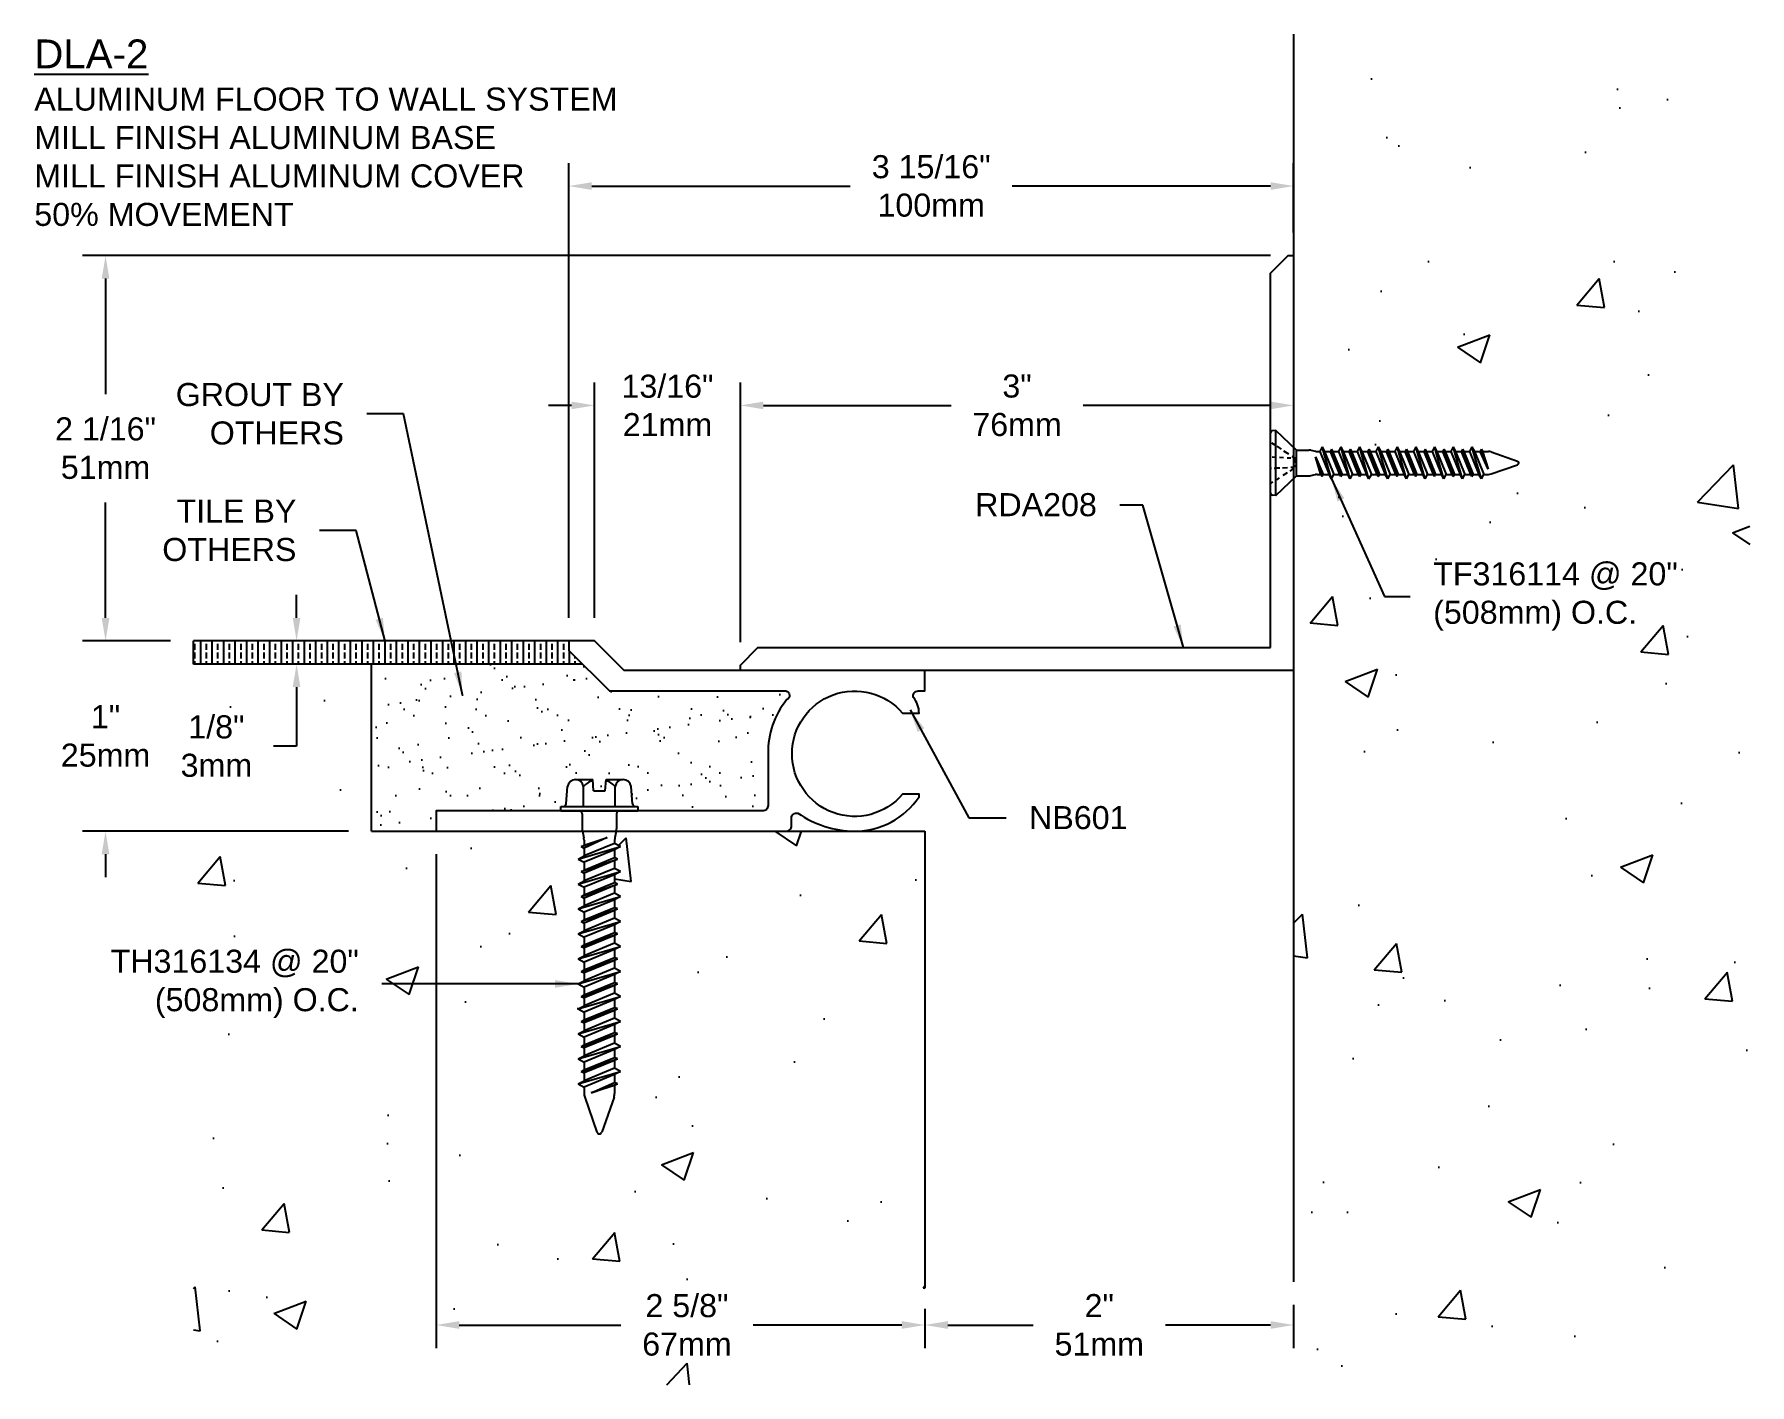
# Model space of a CAD drawing. Header units: inches. Extents: x 1.66 to 10.96, y 2.61 to 9.93.
import ezdxf

# ---------------------------------------------------------------- set-up
doc = ezdxf.new("R2010")
doc.units = ezdxf.units.IN
doc.header["$MEASUREMENT"] = 0
for name, color, linetype in [('ANCHORS', 4, 'Continuous'), ('CONDITIONS', 1, 'Continuous'), ('DIMENSIONS', 3, 'Continuous'), ('METALS', 7, 'Continuous'), ('TEXT', 2, 'Continuous')]:
    doc.layers.add(name, color=color, linetype=linetype)
doc.styles.add('ARIAL', font='arial.ttf')
doc.dimstyles.new('ARIAL', dxfattribs={"dimtxt": 0.125, "dimasz": 0.125, "dimexe": 0.125, "dimexo": 0.125, "dimgap": 0.125, "dimtad": 0, "dimtih": 1, "dimtoh": 1, "dimdec": 4, "dimzin": 3, "dimdsep": 46, "dimlunit": 4, "dimtxsty": 'ARIAL', "dimcen": 0.125, "dimadec": 0, "dimazin": 0, "dimtfac": 1, "dimtdec": 4, "dimtofl": 0, "dimtmove": 0, "dimatfit": 3, "dimfxl": 0, "dimfrac": 2, "dimtolj": 1, "dimtzin": 0, "dimarcsym": 0})

# ---------------------------------------------------------------- blocks, each defined once
blk = doc.blocks.new('*D0')
at = {"layer": 'Defpoints', "color": 0}
for p in [(8.4895, 8.6405), (8.4895, 7.9184), (5.4895, 6.5105)]:
    blk.add_point(p, dxfattribs=at)
at = {"layer": 'DIMENSIONS', "color": 0, "lineweight": -2}
for p, q in [((8.4895, 8.5155), (8.4895, 7.7934)), ((5.4895, 6.6355), (5.4895, 8.0434)), ((5.6145, 7.9184), (6.6317, 7.9184)), ((8.3645, 7.9184), (7.3473, 7.9184))]:
    blk.add_line(p, q, dxfattribs=at)
at = {"layer": 'DIMENSIONS', "color": 0}
for points in [[(5.6145, 7.9392), (5.6145, 7.8975), (5.4895, 7.9184)], [(8.3645, 7.9392), (8.3645, 7.8975), (8.4895, 7.9184)]]:
    blk.add_solid(points, dxfattribs=at)
at = {"layer": 'DIMENSIONS', "color": 0, "insert": (6.9895, 7.9184), "char_height": 0.125, "attachment_point": 5, "style": 'ARIAL'}
blk.add_mtext('\\A1;3"\\P76mm', dxfattribs=at)
blk = doc.blocks.new('TH14134')
for p, q in [((-0.1803, 0.0387), (-0.172, 0.1335)), ((-0.129, 0.17), (-0.0362, 0.17)), ((-0.086, 0.025), (-0.086, 0.1335)), ((-0.031, 0.11), (-0.0362, 0.17)), ((-0.031, 0.11), (0.031, 0.11)), ((0.031, 0.11), (0.0362, 0.17)), ((0.0362, 0.17), (0.129, 0.17)), ((0.086, 0.025), (0.086, 0.1335)), ((0.1803, 0.0387), (0.172, 0.1335)), ((-0.209, 0), (-0.209, 0.025)), ((-0.209, 0.025), (0.209, 0.025)), ((-0.209, 0), (0.209, 0)), ((0.209, 0.025), (0.209, 0)), ((-0.093, -0.0147), (-0.093, -0.0974)), ((0.093, -0.0147), (0.093, -0.0974)), ((-0.0983, -0.1927), (0.0428, -0.1441)), ((-0.0983, -0.1927), (-0.083, -0.1845)), ((-0.0917, -0.1102), (-0.0843, -0.1448)), ((-0.083, -0.1845), (0.0428, -0.1441)), ((0.0428, -0.1441), (-0.083, -0.2009)), ((-0.083, -0.1576), (-0.083, -0.1845)), ((0.083, -0.1755), (-0.083, -0.2432)), ((0.083, -0.1576), (0.083, -0.1755)), ((0.115, -0.1927), (0.083, -0.1755)), ((0.0917, -0.1102), (0.0843, -0.1448)), ((-0.115, -0.2604), (0.115, -0.1927)), ((-0.115, -0.2604), (-0.083, -0.2432)), ((-0.115, -0.2604), (-0.083, -0.2776)), ((-0.0983, -0.1927), (-0.083, -0.2009)), ((-0.0983, -0.3281), (0.0983, -0.2604)), ((-0.083, -0.2009), (-0.083, -0.2432)), ((0.083, -0.2099), (-0.083, -0.2776)), ((-0.083, -0.3199), (0.083, -0.2522)), ((0.083, -0.2686), (-0.083, -0.3363)), ((-0.083, -0.2776), (-0.083, -0.3199)), ((0.115, -0.1927), (0.083, -0.2099)), ((0.083, -0.2099), (0.083, -0.2522)), ((0.0983, -0.2604), (0.083, -0.2522)), ((0.0983, -0.2604), (0.083, -0.2686)), ((0.083, -0.2686), (0.083, -0.3109)), ((-0.115, -0.3958), (0.115, -0.3281)), ((-0.0983, -0.3281), (-0.083, -0.3199)), ((-0.0983, -0.3281), (-0.083, -0.3363)), ((0.083, -0.3109), (-0.083, -0.3786)), ((-0.083, -0.3363), (-0.083, -0.3786)), ((0.083, -0.3454), (-0.083, -0.4131)), ((0.115, -0.3281), (0.083, -0.3109)), ((0.115, -0.3281), (0.083, -0.3454)), ((0.083, -0.3454), (0.083, -0.3876)), ((-0.115, -0.3958), (-0.083, -0.3786)), ((-0.115, -0.3958), (-0.083, -0.4131)), ((-0.115, -0.5312), (0.115, -0.4635)), ((-0.0983, -0.4635), (0.0983, -0.3958)), ((-0.0983, -0.4635), (-0.083, -0.4553)), ((-0.0983, -0.4635), (-0.083, -0.4718)), ((-0.083, -0.4553), (0.083, -0.3876)), ((0.083, -0.4041), (-0.083, -0.4718)), ((-0.083, -0.4131), (-0.083, -0.4553)), ((0.083, -0.4463), (-0.083, -0.514)), ((0.0983, -0.3958), (0.083, -0.3876)), ((0.0983, -0.3958), (0.083, -0.4041)), ((0.083, -0.4041), (0.083, -0.4463)), ((0.115, -0.4635), (0.083, -0.4463)), ((0.115, -0.4635), (0.083, -0.4808)), ((-0.115, -0.5312), (-0.083, -0.514)), ((-0.115, -0.5312), (-0.083, -0.5485)), ((-0.0983, -0.599), (0.0983, -0.5312)), ((-0.083, -0.4718), (-0.083, -0.514)), ((0.083, -0.4808), (-0.083, -0.5485)), ((-0.083, -0.5907), (0.083, -0.523)), ((0.083, -0.5395), (-0.083, -0.6072)), ((-0.083, -0.5485), (-0.083, -0.5907)), ((0.083, -0.4808), (0.083, -0.523)), ((0.0983, -0.5312), (0.083, -0.523)), ((0.0983, -0.5312), (0.083, -0.5395)), ((0.083, -0.5395), (0.083, -0.5817)), ((-0.115, -0.6667), (0.115, -0.599)), ((-0.115, -0.6667), (-0.083, -0.6494)), ((-0.0983, -0.599), (-0.083, -0.5907)), ((-0.0983, -0.599), (-0.083, -0.6072)), ((0.083, -0.5817), (-0.083, -0.6494)), ((-0.083, -0.6072), (-0.083, -0.6494)), ((0.083, -0.6162), (-0.083, -0.6839)), ((0.115, -0.599), (0.083, -0.5817)), ((0.115, -0.599), (0.083, -0.6162)), ((0.083, -0.6162), (0.083, -0.6584)), ((-0.115, -0.6667), (-0.083, -0.6839)), ((-0.115, -0.8021), (0.115, -0.7344)), ((-0.0983, -0.7344), (0.0983, -0.6667)), ((-0.0983, -0.7344), (-0.083, -0.7262)), ((-0.0983, -0.7344), (-0.083, -0.7426)), ((-0.083, -0.7262), (0.083, -0.6584)), ((0.083, -0.6749), (-0.083, -0.7426)), ((-0.083, -0.6839), (-0.083, -0.7262)), ((0.083, -0.7171), (-0.083, -0.7849)), ((-0.083, -0.7426), (-0.083, -0.7849)), ((0.0983, -0.6667), (0.083, -0.6584)), ((0.0983, -0.6667), (0.083, -0.6749)), ((0.083, -0.6749), (0.083, -0.7171)), ((0.115, -0.7344), (0.083, -0.7171)), ((0.115, -0.7344), (0.083, -0.7516)), ((-0.115, -0.8021), (-0.083, -0.7849)), ((-0.115, -0.8021), (-0.083, -0.8193)), ((-0.0983, -0.8698), (0.0983, -0.8021)), ((0.083, -0.7516), (-0.083, -0.8193)), ((-0.083, -0.8616), (0.083, -0.7939)), ((0.083, -0.8103), (-0.083, -0.878)), ((-0.083, -0.8193), (-0.083, -0.8616)), ((0.083, -0.7516), (0.083, -0.7939)), ((0.0983, -0.8021), (0.083, -0.7939)), ((0.0983, -0.8021), (0.083, -0.8103)), ((0.083, -0.8103), (0.083, -0.8526)), ((-0.115, -0.9375), (0.115, -0.8698)), ((-0.115, -0.9375), (-0.083, -0.9203)), ((-0.0983, -0.8698), (-0.083, -0.8616)), ((-0.0983, -0.8698), (-0.083, -0.878)), ((0.083, -0.8526), (-0.083, -0.9203)), ((-0.083, -0.878), (-0.083, -0.9203)), ((0.083, -0.887), (-0.083, -0.9547)), ((-0.083, -0.997), (0.083, -0.9293)), ((0.115, -0.8698), (0.083, -0.8526)), ((0.115, -0.8698), (0.083, -0.887)), ((0.083, -0.887), (0.083, -0.9293)), ((0.0983, -0.9375), (0.083, -0.9293)), ((-0.115, -0.9375), (-0.083, -0.9547)), ((-0.115, -1.0729), (0.115, -1.0052)), ((-0.0983, -1.0052), (0.0983, -0.9375)), ((-0.0983, -1.0052), (-0.083, -0.997)), ((-0.0983, -1.0052), (-0.083, -1.0134)), ((0.083, -0.9457), (-0.083, -1.0134)), ((-0.083, -0.9547), (-0.083, -0.997)), ((0.083, -0.988), (-0.083, -1.0557)), ((-0.083, -1.0134), (-0.083, -1.0557)), ((0.083, -1.0224), (-0.083, -1.0901)), ((0.0983, -0.9375), (0.083, -0.9457)), ((0.083, -0.9457), (0.083, -0.988)), ((0.115, -1.0052), (0.083, -0.988)), ((0.115, -1.0052), (0.083, -1.0224)), ((0.083, -1.0224), (0.083, -1.0647)), ((-0.115, -1.0729), (-0.083, -1.0557)), ((-0.115, -1.0729), (-0.083, -1.0901)), ((-0.0983, -1.1406), (0.0983, -1.0729)), ((-0.083, -1.1324), (0.083, -1.0647)), ((0.083, -1.0811), (-0.083, -1.1488)), ((-0.083, -1.0901), (-0.083, -1.1324)), ((0.0983, -1.0729), (0.083, -1.0647)), ((0.0983, -1.0729), (0.083, -1.0811)), ((0.083, -1.0811), (0.083, -1.1234)), ((-0.115, -1.2083), (0.115, -1.1406)), ((-0.115, -1.2083), (-0.083, -1.1911)), ((-0.115, -1.2083), (-0.083, -1.2256)), ((-0.0983, -1.1406), (-0.083, -1.1324)), ((-0.0983, -1.1406), (-0.083, -1.1488)), ((-0.0983, -1.276), (0.0983, -1.2083)), ((0.083, -1.1234), (-0.083, -1.1911)), ((-0.083, -1.1488), (-0.083, -1.1911)), ((0.083, -1.1579), (-0.083, -1.2256)), ((-0.083, -1.2678), (0.083, -1.2001)), ((0.115, -1.1406), (0.083, -1.1234)), ((0.115, -1.1406), (0.083, -1.1579)), ((0.083, -1.1579), (0.083, -1.2001)), ((0.0983, -1.2083), (0.083, -1.2001)), ((0.0983, -1.2083), (0.083, -1.2166)), ((-0.115, -1.3437), (0.115, -1.276)), ((-0.0983, -1.276), (-0.083, -1.2678)), ((-0.0983, -1.276), (-0.083, -1.2843)), ((0.083, -1.2166), (-0.083, -1.2843)), ((-0.083, -1.2256), (-0.083, -1.2678)), ((0.083, -1.2588), (-0.083, -1.3265)), ((-0.083, -1.2843), (-0.083, -1.3265)), ((0.083, -1.2933), (-0.083, -1.361)), ((0.083, -1.2166), (0.083, -1.2588)), ((0.115, -1.276), (0.083, -1.2588)), ((0.115, -1.276), (0.083, -1.2933)), ((0.083, -1.2933), (0.083, -1.3355)), ((-0.115, -1.3437), (-0.083, -1.3265)), ((-0.115, -1.3437), (-0.083, -1.361)), ((-0.0983, -1.4115), (0.0983, -1.3437)), ((-0.083, -1.4032), (0.083, -1.3355)), ((0.083, -1.352), (-0.083, -1.4197)), ((-0.083, -1.361), (-0.083, -1.4032)), ((0.083, -1.3942), (-0.083, -1.4619)), ((0.0983, -1.3437), (0.083, -1.3355)), ((0.0983, -1.3437), (0.083, -1.352)), ((0.083, -1.352), (0.083, -1.3942)), ((0.115, -1.4115), (0.083, -1.3942)), ((-0.115, -1.4792), (0.115, -1.4115)), ((-0.115, -1.4792), (-0.083, -1.4619)), ((-0.115, -1.4792), (-0.083, -1.4964)), ((-0.0983, -1.4115), (-0.083, -1.4032)), ((-0.0983, -1.4115), (-0.083, -1.4197)), ((-0.083, -1.4197), (-0.083, -1.4619)), ((0.083, -1.4287), (-0.083, -1.4964)), ((-0.0447, -1.5284), (0.083, -1.4709)), ((-0.0447, -1.5284), (0.0983, -1.4792)), ((0.083, -1.4874), (-0.0447, -1.5284)), ((0.115, -1.4115), (0.083, -1.4287)), ((0.083, -1.4287), (0.083, -1.4709)), ((0.0983, -1.4792), (0.083, -1.4709)), ((0.0983, -1.4792), (0.083, -1.4874)), ((0.083, -1.4874), (0.083, -1.5309)), ((-0.083, -1.4964), (-0.083, -1.5309)), ((-0.0795, -1.5514), (-0.0129, -1.7417)), ((0.0795, -1.5514), (0.0129, -1.7417))]:
    blk.add_line(p, q)
for centre, radius, start, end in [((-0.129, 0.1264), 0.0436, 9.28497, 170.71503), ((0, 0.0505), 0.1195, 107.42152, 136.04074), ((0, 0.0505), 0.1195, 43.95926, 72.57848), ((0.129, 0.1264), 0.0436, 9.28497, 170.71503), ((-0.1952, 0.04), 0.015, 270, 355), ((0.1952, 0.04), 0.015, 185, 270), ((-0.1077, -0.0147), 0.0147, 0, 90), ((0.1077, -0.0147), 0.0147, 90, 180), ((-0.031, -0.0974), 0.062, 180, 191.9357), ((-0.145, -0.1576), 0.062, 0, 11.9357), ((0.145, -0.1576), 0.062, 168.0643, 180), ((0.031, -0.0974), 0.062, 348.0643, 0), ((-0.021, -1.5309), 0.062, 180, 199.30575), ((0.021, -1.5309), 0.062, 340.69425, 0), ((0, -1.7359), 0.0141, 204.10008, 335.89992)]:
    blk.add_arc(centre, radius, start, end)
blk = doc.blocks.new('*D2')
at = {"layer": 'Defpoints', "color": 0}
for p in [(8.4895, 3.1675), (6.4895, 3.1461), (8.4895, 2.9334)]:
    blk.add_point(p, dxfattribs=at)
at = {"layer": 'DIMENSIONS', "color": 0, "lineweight": -2}
for p, q in [((6.4895, 3.0211), (6.4895, 2.8084)), ((8.4895, 3.0425), (8.4895, 2.8084)), ((6.6145, 2.9334), (7.0771, 2.9334)), ((8.3645, 2.9334), (7.7938, 2.9334))]:
    blk.add_line(p, q, dxfattribs=at)
at = {"layer": 'DIMENSIONS', "color": 0}
for points in [[(6.6145, 2.9543), (6.6145, 2.9126), (6.4895, 2.9334)], [(8.3645, 2.9543), (8.3645, 2.9126), (8.4895, 2.9334)]]:
    blk.add_solid(points, dxfattribs=at)
at = {"layer": 'DIMENSIONS', "color": 0, "insert": (7.4355, 2.9334), "char_height": 0.125, "attachment_point": 5, "style": 'ARIAL'}
blk.add_mtext('\\A1;2"\\P51mm', dxfattribs=at)
blk = doc.blocks.new('*D3')
at = {"layer": 'Defpoints', "color": 0}
for p in [(8.4895, 9.1074), (8.4895, 8.7305), (4.5585, 6.6415)]:
    blk.add_point(p, dxfattribs=at)
at = {"layer": 'DIMENSIONS', "color": 0, "lineweight": -2}
for p, q in [((4.5585, 6.7665), (4.5585, 9.2324)), ((8.4895, 8.8555), (8.4895, 9.2324)), ((4.6835, 9.1074), (6.0845, 9.1074)), ((8.3645, 9.1074), (6.9636, 9.1074))]:
    blk.add_line(p, q, dxfattribs=at)
at = {"layer": 'DIMENSIONS', "color": 0}
for points in [[(4.6835, 9.1282), (4.6835, 9.0865), (4.5585, 9.1074)], [(8.3645, 9.1282), (8.3645, 9.0865), (8.4895, 9.1074)]]:
    blk.add_solid(points, dxfattribs=at)
at = {"layer": 'DIMENSIONS', "color": 0, "insert": (6.524, 9.1074), "char_height": 0.125, "attachment_point": 5, "style": 'ARIAL'}
blk.add_mtext('\\A1;3 15/16"\\P100mm', dxfattribs=at)
blk = doc.blocks.new('*D4')
at = {"layer": 'Defpoints', "color": 0}
for p in [(4.6985, 7.9184), (4.6985, 6.6415), (5.4895, 6.5105)]:
    blk.add_point(p, dxfattribs=at)
at = {"layer": 'DIMENSIONS', "color": 0, "lineweight": -2}
for p, q in [((4.6985, 6.7665), (4.6985, 8.0434)), ((5.4895, 6.6355), (5.4895, 8.0434)), ((4.5735, 7.9184), (4.4485, 7.9184)), ((5.6145, 7.9184), (5.7395, 7.9184))]:
    blk.add_line(p, q, dxfattribs=at)
at = {"layer": 'DIMENSIONS', "color": 0}
for points in [[(4.5735, 7.9392), (4.5735, 7.8975), (4.6985, 7.9184)], [(5.6145, 7.9392), (5.6145, 7.8975), (5.4895, 7.9184)]]:
    blk.add_solid(points, dxfattribs=at)
at = {"layer": 'DIMENSIONS', "color": 0, "insert": (5.094, 7.9184), "char_height": 0.125, "attachment_point": 5, "style": 'ARIAL'}
blk.add_mtext('\\A1;13/16"\\P21mm', dxfattribs=at)
blk = doc.blocks.new('*D5')
at = {"layer": 'Defpoints', "color": 0}
for p in [(3.3117, 6.6415), (3.0826, 6.5164), (3.3117, 6.5164)]:
    blk.add_point(p, dxfattribs=at)
at = {"layer": 'DIMENSIONS', "color": 0, "lineweight": -2}
for p, q in [((3.0826, 6.7665), (3.0826, 6.8915)), ((3.1867, 6.6415), (2.9576, 6.6415)), ((3.1867, 6.5164), (2.9576, 6.5164)), ((3.0826, 6.3914), (3.0826, 6.0709)), ((3.0826, 6.0709), (2.9576, 6.0709))]:
    blk.add_line(p, q, dxfattribs=at)
at = {"layer": 'DIMENSIONS', "color": 0}
for points in [[(3.0617, 6.7665), (3.1034, 6.7665), (3.0826, 6.6415)], [(3.0617, 6.3914), (3.1034, 6.3914), (3.0826, 6.5164)]]:
    blk.add_solid(points, dxfattribs=at)
at = {"layer": 'DIMENSIONS', "color": 0, "insert": (2.6478, 6.0709), "char_height": 0.125, "attachment_point": 5, "style": 'ARIAL'}
blk.add_mtext('\\A1;1/8"\\P3mm', dxfattribs=at)
blk = doc.blocks.new('*D6')
at = {"layer": 'Defpoints', "color": 0}
for p in [(3.8395, 5.6103), (6.4895, 3.1325), (6.4895, 2.9334)]:
    blk.add_point(p, dxfattribs=at)
at = {"layer": 'DIMENSIONS', "color": 0, "lineweight": -2}
for p, q in [((3.8395, 5.4853), (3.8395, 2.8084)), ((6.4895, 3.0075), (6.4895, 2.8084)), ((3.9645, 2.9334), (4.8408, 2.9334)), ((6.3645, 2.9334), (5.5582, 2.9334))]:
    blk.add_line(p, q, dxfattribs=at)
at = {"layer": 'DIMENSIONS', "color": 0}
for points in [[(3.9645, 2.9543), (3.9645, 2.9126), (3.8395, 2.9334)], [(6.3645, 2.9543), (6.3645, 2.9126), (6.4895, 2.9334)]]:
    blk.add_solid(points, dxfattribs=at)
at = {"layer": 'DIMENSIONS', "color": 0, "insert": (5.1995, 2.9334), "char_height": 0.125, "attachment_point": 5, "style": 'ARIAL'}
blk.add_mtext('\\A1;2 5/8"\\P67mm', dxfattribs=at)
blk = doc.blocks.new('TF-316114')
for p, q in [((-0.1634, 0), (0.1634, 0)), ((-0.1042, -0.0127), (-0.1125, 0)), ((-0.1762, -0.0285), (-0.1747, -0.0103)), ((-0.1762, -0.0285), (0.1762, -0.0285)), ((-0.1762, -0.0285), (-0.0698, -0.141)), ((-0.0815, -0.0472), (-0.0915, -0.0321)), ((-0.0533, -0.0902), (-0.0691, -0.0662)), ((-0.0308, -0.0055), (-0.0311, -0.0002)), ((-0.0297, -0.0263), (-0.0301, -0.0195)), ((-0.0284, -0.051), (-0.0294, -0.0323)), ((-0.0263, -0.091), (-0.0277, -0.065)), ((0.0253, -0.1104), (0.0264, -0.0896)), ((0.0274, -0.0703), (0.0286, -0.0479)), ((0.0297, -0.0255), (0.0306, -0.0085)), ((0.0662, -0.0707), (0.0485, -0.0976)), ((0.0698, -0.141), (0.1762, -0.0285)), ((0.0898, -0.0346), (0.0746, -0.0579)), ((0.1095, -0.0045), (0.0979, -0.0223)), ((0.1762, -0.0285), (0.1747, -0.0103)), ((-0.0698, -0.141), (0.0698, -0.141)), ((-0.0698, -0.141), (-0.0698, -0.2081)), ((-0.0307, -0.1248), (-0.0441, -0.1044)), ((-0.0245, -0.1261), (-0.0253, -0.1097)), ((-0.024, -0.135), (-0.0107, -0.135)), ((-0.0018, -0.135), (0.0183, -0.135)), ((0.0373, -0.1147), (0.024, -0.135)), ((0.024, -0.135), (0.0245, -0.1246)), ((0.0698, -0.141), (0.0698, -0.2081)), ((-0.0737, -0.2796), (0.0321, -0.2431)), ((-0.0737, -0.2796), (-0.0623, -0.2734)), ((-0.0687, -0.2177), (-0.0633, -0.2437)), ((-0.0623, -0.2734), (0.0321, -0.2431)), ((0.0321, -0.2431), (-0.0623, -0.2858)), ((-0.0623, -0.2533), (-0.0623, -0.2734)), ((0.0622, -0.2667), (-0.0623, -0.3175)), ((0.0622, -0.2533), (0.0622, -0.2667)), ((0.0862, -0.2796), (0.0622, -0.2667)), ((0.0687, -0.2177), (0.0633, -0.2437)), ((-0.0863, -0.3304), (0.0862, -0.2796)), ((-0.0863, -0.3304), (-0.0623, -0.3175)), ((-0.0863, -0.3304), (-0.0623, -0.3433)), ((-0.0737, -0.2796), (-0.0623, -0.2858)), ((-0.0737, -0.3812), (0.0737, -0.3304)), ((-0.0623, -0.2858), (-0.0623, -0.3175)), ((0.0622, -0.2925), (-0.0623, -0.3433)), ((-0.0623, -0.375), (0.0622, -0.3242)), ((0.0622, -0.3365), (-0.0623, -0.3873)), ((-0.0623, -0.3433), (-0.0623, -0.375)), ((0.0622, -0.3682), (-0.0623, -0.419)), ((0.0622, -0.2925), (0.0622, -0.3242)), ((0.0737, -0.3304), (0.0622, -0.3242)), ((0.0737, -0.3304), (0.0622, -0.3365)), ((0.0622, -0.3365), (0.0622, -0.3682)), ((0.0862, -0.3812), (0.0622, -0.3682)), ((0.0862, -0.2796), (0.0622, -0.2925)), ((-0.0863, -0.4319), (0.0862, -0.3812)), ((-0.0863, -0.4319), (-0.0623, -0.419)), ((-0.0863, -0.4319), (-0.0623, -0.4449)), ((-0.0737, -0.3812), (-0.0623, -0.375)), ((-0.0737, -0.3812), (-0.0623, -0.3873)), ((-0.0737, -0.4827), (0.0737, -0.4319)), ((-0.0623, -0.3873), (-0.0623, -0.419)), ((0.0622, -0.3941), (-0.0623, -0.4449)), ((-0.0623, -0.4766), (0.0622, -0.4258)), ((0.0622, -0.4381), (-0.0623, -0.4889)), ((-0.0623, -0.4449), (-0.0623, -0.4766)), ((0.0862, -0.3812), (0.0622, -0.3941)), ((0.0622, -0.3941), (0.0622, -0.4258)), ((0.0737, -0.4319), (0.0622, -0.4258)), ((0.0737, -0.4319), (0.0622, -0.4381)), ((0.0622, -0.4381), (0.0622, -0.4698)), ((-0.0863, -0.5335), (0.0862, -0.4827)), ((-0.0863, -0.5335), (-0.0623, -0.5206)), ((-0.0863, -0.5335), (-0.0623, -0.5464)), ((-0.0737, -0.4827), (-0.0623, -0.4766)), ((-0.0737, -0.4827), (-0.0623, -0.4889)), ((-0.0737, -0.5843), (0.0737, -0.5335)), ((0.0622, -0.4698), (-0.0623, -0.5206)), ((-0.0623, -0.4889), (-0.0623, -0.5206)), ((0.0622, -0.4956), (-0.0623, -0.5464)), ((-0.0623, -0.5781), (0.0622, -0.5273)), ((0.0622, -0.5397), (-0.0623, -0.5904)), ((-0.0623, -0.5464), (-0.0623, -0.5781)), ((0.0862, -0.4827), (0.0622, -0.4698)), ((0.0862, -0.4827), (0.0622, -0.4956)), ((0.0622, -0.4956), (0.0622, -0.5273)), ((0.0737, -0.5335), (0.0622, -0.5273)), ((0.0737, -0.5335), (0.0622, -0.5397)), ((0.0622, -0.5397), (0.0622, -0.5714)), ((-0.0863, -0.6351), (0.0862, -0.5843)), ((-0.0863, -0.6351), (-0.0623, -0.6221)), ((-0.0863, -0.6351), (-0.0623, -0.648)), ((-0.0737, -0.5843), (-0.0623, -0.5781)), ((-0.0737, -0.5843), (-0.0623, -0.5904)), ((-0.0737, -0.6858), (0.0737, -0.6351)), ((0.0622, -0.5714), (-0.0623, -0.6221)), ((-0.0623, -0.5904), (-0.0623, -0.6221)), ((0.0622, -0.5972), (-0.0623, -0.648)), ((-0.0623, -0.6797), (0.0622, -0.6289)), ((0.0622, -0.6412), (-0.0623, -0.692)), ((-0.0623, -0.648), (-0.0623, -0.6797)), ((0.0862, -0.5843), (0.0622, -0.5714)), ((0.0862, -0.5843), (0.0622, -0.5972)), ((0.0622, -0.5972), (0.0622, -0.6289)), ((0.0737, -0.6351), (0.0622, -0.6289)), ((0.0737, -0.6351), (0.0622, -0.6412)), ((0.0622, -0.6412), (0.0622, -0.6729)), ((-0.0863, -0.7366), (0.0862, -0.6858)), ((-0.0863, -0.7366), (-0.0623, -0.7237)), ((-0.0863, -0.7366), (-0.0623, -0.7495)), ((-0.0737, -0.6858), (-0.0623, -0.6797)), ((-0.0737, -0.6858), (-0.0623, -0.692)), ((-0.0737, -0.7874), (0.0737, -0.7366)), ((0.0622, -0.6729), (-0.0623, -0.7237)), ((-0.0623, -0.692), (-0.0623, -0.7237)), ((0.0622, -0.6988), (-0.0623, -0.7495)), ((-0.0623, -0.7812), (0.0622, -0.7305)), ((0.0622, -0.7428), (-0.0623, -0.7936)), ((0.0862, -0.6858), (0.0622, -0.6729)), ((0.0862, -0.6858), (0.0622, -0.6988)), ((0.0622, -0.6988), (0.0622, -0.7305)), ((0.0737, -0.7366), (0.0622, -0.7305)), ((0.0737, -0.7366), (0.0622, -0.7428)), ((0.0622, -0.7428), (0.0622, -0.7745)), ((-0.0863, -0.8382), (0.0862, -0.7874)), ((-0.0863, -0.8382), (-0.0623, -0.8253)), ((-0.0737, -0.7874), (-0.0623, -0.7812)), ((-0.0737, -0.7874), (-0.0623, -0.7936)), ((-0.0623, -0.7495), (-0.0623, -0.7812)), ((0.0622, -0.7745), (-0.0623, -0.8253)), ((-0.0623, -0.7936), (-0.0623, -0.8253)), ((0.0622, -0.8003), (-0.0623, -0.8511)), ((-0.0623, -0.8828), (0.0622, -0.832)), ((0.0862, -0.7874), (0.0622, -0.7745)), ((0.0862, -0.7874), (0.0622, -0.8003)), ((0.0622, -0.8003), (0.0622, -0.832)), ((0.0737, -0.8382), (0.0622, -0.832)), ((-0.0863, -0.8382), (-0.0623, -0.8511)), ((-0.0863, -0.9397), (0.0862, -0.889)), ((-0.0863, -0.9397), (-0.0623, -0.9268)), ((-0.0737, -0.889), (0.0737, -0.8382)), ((-0.0737, -0.889), (-0.0623, -0.8828)), ((-0.0737, -0.889), (-0.0623, -0.8951)), ((0.0622, -0.8444), (-0.0623, -0.8951)), ((-0.0623, -0.8511), (-0.0623, -0.8828)), ((0.0622, -0.876), (-0.0623, -0.9268)), ((-0.0623, -0.8951), (-0.0623, -0.9268)), ((0.0622, -0.9019), (-0.0623, -0.9527)), ((0.0737, -0.8382), (0.0622, -0.8444)), ((0.0622, -0.8444), (0.0622, -0.876)), ((0.0862, -0.889), (0.0622, -0.876)), ((0.0862, -0.889), (0.0622, -0.9019)), ((0.0622, -0.9019), (0.0622, -0.9336)), ((-0.0863, -0.9397), (-0.0623, -0.9527)), ((-0.0863, -1.0413), (0.0862, -0.9905)), ((-0.0737, -0.9905), (0.0737, -0.9397)), ((-0.0737, -0.9905), (-0.0623, -0.9844)), ((-0.0737, -0.9905), (-0.0623, -0.9967)), ((-0.0623, -0.9844), (0.0622, -0.9336)), ((0.0622, -0.9459), (-0.0623, -0.9967)), ((-0.0623, -0.9527), (-0.0623, -0.9844)), ((0.0622, -0.9776), (-0.0623, -1.0284)), ((-0.0623, -0.9967), (-0.0623, -1.0284)), ((0.0622, -1.0035), (-0.0623, -1.0542)), ((0.0737, -0.9397), (0.0622, -0.9336)), ((0.0737, -0.9397), (0.0622, -0.9459)), ((0.0622, -0.9459), (0.0622, -0.9776)), ((0.0862, -0.9905), (0.0622, -0.9776)), ((0.0862, -0.9905), (0.0622, -1.0035)), ((0.0622, -1.0035), (0.0622, -1.0351)), ((-0.0863, -1.0413), (-0.0623, -1.0284)), ((-0.0863, -1.0413), (-0.0623, -1.0542)), ((-0.0863, -1.1429), (0.0862, -1.0921)), ((-0.0737, -1.0921), (0.0737, -1.0413)), ((-0.0737, -1.0921), (-0.0623, -1.0859)), ((-0.0737, -1.0921), (-0.0623, -1.0983)), ((-0.0623, -1.0859), (0.0622, -1.0351)), ((0.0622, -1.0475), (-0.0623, -1.0983)), ((-0.0623, -1.0542), (-0.0623, -1.0859)), ((0.0622, -1.0792), (-0.0623, -1.13)), ((-0.0623, -1.0983), (-0.0623, -1.13)), ((0.0622, -1.105), (-0.0623, -1.1558)), ((0.0737, -1.0413), (0.0622, -1.0351)), ((0.0737, -1.0413), (0.0622, -1.0475)), ((0.0622, -1.0475), (0.0622, -1.0792)), ((0.0862, -1.0921), (0.0622, -1.0792)), ((0.0862, -1.0921), (0.0622, -1.105)), ((0.0622, -1.105), (0.0622, -1.1367)), ((-0.0863, -1.1429), (-0.0623, -1.13)), ((-0.0863, -1.1429), (-0.0623, -1.1558)), ((-0.0623, -1.1558), (-0.0623, -1.1817)), ((-0.0596, -1.197), (-0.0096, -1.3398)), ((-0.0335, -1.1798), (0.0622, -1.1367)), ((-0.0335, -1.1798), (0.0737, -1.1429)), ((0.0622, -1.149), (-0.0335, -1.1798)), ((0.0596, -1.197), (0.0096, -1.3398)), ((0.0737, -1.1429), (0.0622, -1.1367)), ((0.0737, -1.1429), (0.0622, -1.149)), ((0.0622, -1.149), (0.0622, -1.1817))]:
    blk.add_line(p, q)
for centre, radius, start, end in [((-0.1634, -0.0113), 0.0112, 90, 175), ((0.1634, -0.0113), 0.0112, 5, 90), ((-0.0233, -0.2081), 0.0465, 180, 191.9357), ((-0.1088, -0.2533), 0.0465, 0, 11.9357), ((0.1087, -0.2533), 0.0465, 168.0643, 180), ((0.0233, -0.2081), 0.0465, 348.0643, 0), ((-0.0158, -1.1817), 0.0465, 180, 199.30575), ((0.0158, -1.1817), 0.0465, 340.69425, 0), ((0, -1.3354), 0.0106, 204.10008, 335.89992)]:
    blk.add_arc(centre, radius, start, end)
blk = doc.blocks.new('TF316114')
blk.add_blockref('TF-316114', (0, 0))
blk = doc.blocks.new('*D9')
at = {"layer": 'Defpoints', "color": 0}
for p in [(8.4895, 8.7305), (2.0466, 6.6415), (2.524, 6.6415)]:
    blk.add_point(p, dxfattribs=at)
at = {"layer": 'DIMENSIONS', "color": 0, "lineweight": -2}
for p, q in [((8.3645, 8.7305), (1.9216, 8.7305)), ((2.0466, 8.6055), (2.0466, 7.9801)), ((2.0466, 6.7665), (2.0466, 7.392)), ((2.399, 6.6415), (1.9216, 6.6415))]:
    blk.add_line(p, q, dxfattribs=at)
at = {"layer": 'DIMENSIONS', "color": 0}
for points in [[(2.0258, 8.6055), (2.0675, 8.6055), (2.0466, 8.7305)], [(2.0258, 6.7665), (2.0675, 6.7665), (2.0466, 6.6415)]]:
    blk.add_solid(points, dxfattribs=at)
at = {"layer": 'DIMENSIONS', "color": 0, "insert": (2.0466, 7.686), "char_height": 0.125, "attachment_point": 5, "style": 'ARIAL'}
blk.add_mtext('\\A1;2 1/16"\\P51mm', dxfattribs=at)
blk = doc.blocks.new('TILELEFT')
at = {"layer": 'CONDITIONS'}
h = blk.add_hatch(dxfattribs=at)
h.set_pattern_fill('ANSI33', color=256, scale=0.25, angle=45, style=0)
h.paths.add_polyline_path([(2.524, 6.6415), (2.524, 6.5165), (4.6324, 6.5165), (4.5585, 6.5903), (4.5585, 6.6415)])
for p, q in [((4.5585, 6.6415), (2.524, 6.6415)), ((2.524, 6.5165), (2.524, 6.6415)), ((4.6324, 6.5165), (2.524, 6.5165))]:
    blk.add_line(p, q, dxfattribs=at)
blk.add_lwpolyline([(4.5585, 6.6415), (4.5585, 6.5903), (4.6324, 6.5165)], dxfattribs=at)
blk = doc.blocks.new('*D11')
at = {"layer": 'Defpoints', "color": 0}
for p in [(2.524, 6.6415), (2.0466, 5.6103), (3.4895, 5.6103)]:
    blk.add_point(p, dxfattribs=at)
at = {"layer": 'DIMENSIONS', "color": 0, "lineweight": -2}
for p, q in [((2.0466, 6.7665), (2.0466, 6.8915)), ((2.399, 6.6415), (1.9216, 6.6415)), ((3.3645, 5.6103), (1.9216, 5.6103)), ((2.0466, 5.4853), (2.0466, 5.3603))]:
    blk.add_line(p, q, dxfattribs=at)
at = {"layer": 'DIMENSIONS', "color": 0}
for points in [[(2.0258, 6.7665), (2.0675, 6.7665), (2.0466, 6.6415)], [(2.0258, 5.4853), (2.0675, 5.4853), (2.0466, 5.6103)]]:
    blk.add_solid(points, dxfattribs=at)
at = {"layer": 'DIMENSIONS', "color": 0, "insert": (2.0466, 6.1259), "char_height": 0.125, "attachment_point": 5, "style": 'ARIAL'}
blk.add_mtext('\\A1;1"\\P25mm', dxfattribs=at)
blk = doc.blocks.new('NB601')
blk.add_lwpolyline([(3.8395, 5.6103), (5.7367, 5.6103, 0.414214), (5.7667, 5.6403), (5.7667, 5.6809, -0.525468), (5.8007, 5.7076, 0.145549), (6.1095, 5.6103, 0.25024), (6.4585, 5.7967), (6.4585, 5.8103), (6.3687, 5.8103, -2.723771), (6.3687, 6.2503), (6.4585, 6.2503, 0.162306), (6.4284, 6.3349, -0.552863), (6.4536, 6.3703), (6.4895, 6.3703), (6.4895, 6.4805), (4.8595, 6.4805), (4.6985, 6.6415), (4.5585, 6.6415), (4.5585, 6.5903), (4.7789, 6.3703), (5.7361, 6.3703, -0.732335), (5.7398, 6.3223, 0.174123), (5.6395, 6.03), (5.6395, 5.7499, -0.414214), (5.6095, 5.7199), (3.8395, 5.7199), (3.8395, 5.6103)], format="xyb", close=True)
blk = doc.blocks.new('RDA208')
blk.add_lwpolyline([(2.875, 0.125), (2.875, 2.155), (2.97, 2.25), (3, 2.25), (3, 0), (0, 0), (0, 0.03), (0.095, 0.125)], close=True)

msp = doc.modelspace()

# ---------------------------------------------------------------- hatches: boundary and pattern name
at = {"layer": 'CONDITIONS'}
h = msp.add_hatch(dxfattribs=at)
h.set_pattern_fill('AR-CONC', color=256, scale=0.25, style=0)
h.set_pattern_definition([(50, (1, 0), (1.79315, -0.15688), [0.1875, -2.0625]), (355, (1, 0), (-0.34688, 1.88048), [0.15, -1.65]), (100.451, (1.1494, -0.013), (1.44627, 1.7236), [0.15935, -1.75286]), (46.184, (1, 0.5), (2.6681, -0.4138), [0.28125, -3.09375]), (96.636, (1.2223, 0.4655), (2.33666, 2.4353), [0.23903, -2.6293]), (351.184, (1, 0.5), (2.33665, 2.4353), [0.225, -2.475]), (21, (1.25, 0.375), (1.49227, -1.00655), [0.1875, -2.0625]), (326, (1.25, 0.375), (0.6083, 1.81288), [0.15, -1.65]), (71.451, (1.3744, 0.2911), (2.10056, 0.80633), [0.15935, -1.75286]), (37.5, (1, 0), (0.0304, 0.832235), [0, -1.63, 0, -1.675, 0, -1.65625]), (7.5, (1, 0), (0.657674, 0.98603), [0, -0.955, 0, -1.5925, 0, -0.63125]), (327.5, (0.4425, 0), (1.334556, -0.056387), [0, -0.625, 0, -1.95, 0, -2.5875]), (317.5, (0.1925, 0), (1.45797, 0.25026), [0, -0.8125, 0, -1.295, 0, -1.8375])])
h.paths.add_polyline_path([(10.96265, 9.92999), (8.4895, 9.92999), (8.4895, 7.69164), (8.5055, 7.67649), (8.57746, 7.67649), (8.60818, 7.67, 0.0521265), (8.6178, 7.66899), (8.63117, 7.66899), (8.6441, 7.69299), (8.65702, 7.66899), (8.68871, 7.66899), (8.69488, 7.68044), (8.70104, 7.66899), (8.73273, 7.66899), (8.74566, 7.69299), (8.75858, 7.66899), (8.79028, 7.66899), (8.79644, 7.68044), (8.8026, 7.66899), (8.8343, 7.66899), (8.84722, 7.69299), (8.86014, 7.66899), (8.89184, 7.66899), (8.898, 7.68044), (8.90416, 7.66899), (8.93586, 7.66899), (8.94878, 7.69299), (8.96171, 7.66899), (8.9934, 7.66899), (8.99956, 7.68044), (9.00573, 7.66899), (9.03742, 7.66899), (9.05035, 7.69299), (9.06327, 7.66899), (9.09496, 7.66899), (9.10113, 7.68044), (9.10729, 7.66899), (9.13898, 7.66899), (9.15191, 7.69299), (9.16483, 7.66899), (9.19653, 7.66899), (9.20269, 7.68044), (9.20885, 7.66899), (9.24055, 7.66899), (9.25347, 7.69299), (9.26639, 7.66899), (9.29809, 7.66899), (9.30425, 7.68044), (9.31041, 7.66899), (9.34211, 7.66899), (9.35503, 7.69299), (9.36796, 7.66899), (9.39965, 7.66899), (9.40581, 7.68044), (9.41198, 7.66899), (9.44367, 7.66899), (9.4566, 7.69299), (9.46952, 7.66899), (9.50121, 7.66899), (9.50738, 7.68044), (9.51354, 7.66899), (9.54616, 7.66899, -0.084437), (9.56154, 7.66638), (9.70259, 7.61697, -0.7741233), (9.70259, 7.59652), (9.56154, 7.54711, -0.084437), (9.54616, 7.54449), (9.5203, 7.54449), (9.50738, 7.52049), (9.49445, 7.54449), (9.46276, 7.54449), (9.4566, 7.53305), (9.45043, 7.54449), (9.41874, 7.54449), (9.40581, 7.52049), (9.39289, 7.54449), (9.3612, 7.54449), (9.35503, 7.53305), (9.34887, 7.54449), (9.31718, 7.54449), (9.30425, 7.52049), (9.29133, 7.54449), (9.25963, 7.54449), (9.25347, 7.53305), (9.24731, 7.54449), (9.21561, 7.54449), (9.20269, 7.52049), (9.18976, 7.54449), (9.15807, 7.54449), (9.15191, 7.53305), (9.14574, 7.54449), (9.11405, 7.54449), (9.10113, 7.52049), (9.0882, 7.54449), (9.05651, 7.54449), (9.05035, 7.53305), (9.04418, 7.54449), (9.01249, 7.54449), (8.99956, 7.52049), (8.98664, 7.54449), (8.95495, 7.54449), (8.94878, 7.53305), (8.94262, 7.54449), (8.91093, 7.54449), (8.898, 7.52049), (8.88508, 7.54449), (8.85338, 7.54449), (8.84722, 7.53305), (8.84106, 7.54449), (8.80936, 7.54449), (8.79644, 7.52049), (8.78351, 7.54449), (8.75182, 7.54449), (8.74566, 7.53305), (8.73949, 7.54449), (8.7078, 7.54449), (8.69488, 7.52049), (8.68195, 7.54449), (8.65026, 7.54449), (8.6441, 7.53305), (8.63793, 7.54449), (8.6178, 7.54449, 0.0521265), (8.60818, 7.54349), (8.57746, 7.53699), (8.5055, 7.53699), (8.4895, 7.52185), (8.4895, 6.60553), (8.4895, 2.60992), (10.96265, 2.60992)])
h.paths.add_polyline_path([(9.54996, 6.7605), (10.92675, 6.7605), (10.92675, 6.32339), (9.54996, 6.32339)], flags=24)
h.paths.add_polyline_path([(9.77154, 2.88008), (10.27691, 2.88008), (10.27691, 2.66758), (9.77154, 2.66758)], flags=24)
h = msp.add_hatch(dxfattribs=at)
h.set_pattern_fill('AR-CONC', color=256, scale=0.25, style=0)
h.paths.add_polyline_path([(6.4895, 5.60992), (4.81624, 5.60992), (4.80884, 5.57493, 0.0521265), (4.8075, 5.56211), (4.8075, 5.54428), (4.8395, 5.52705), (4.8075, 5.50981), (4.8075, 5.46756), (4.82276, 5.45934), (4.8075, 5.45112), (4.8075, 5.40886), (4.8395, 5.39163), (4.8075, 5.3744), (4.8075, 5.33214), (4.82276, 5.32392), (4.8075, 5.3157), (4.8075, 5.27345), (4.8395, 5.25621), (4.8075, 5.23898), (4.8075, 5.19672), (4.82276, 5.18851), (4.8075, 5.18029), (4.8075, 5.13803), (4.8395, 5.1208), (4.8075, 5.10356), (4.8075, 5.06131), (4.82276, 5.05309), (4.8075, 5.04487), (4.8075, 5.00261), (4.8395, 4.98538), (4.8075, 4.96815), (4.8075, 4.92589), (4.82276, 4.91767), (4.8075, 4.90945), (4.8075, 4.8672), (4.8395, 4.84996), (4.8075, 4.83273), (4.8075, 4.79047), (4.82276, 4.78226), (4.8075, 4.77404), (4.8075, 4.73178), (4.8395, 4.71455), (4.8075, 4.69731), (4.8075, 4.65506), (4.82276, 4.64684), (4.8075, 4.63862), (4.8075, 4.59636), (4.8395, 4.57913), (4.8075, 4.5619), (4.8075, 4.51964), (4.82276, 4.51142), (4.8075, 4.5032), (4.8075, 4.46095), (4.8395, 4.44371), (4.8075, 4.42648), (4.8075, 4.38422), (4.82276, 4.37601), (4.8075, 4.36779), (4.8075, 4.32553), (4.8395, 4.3083), (4.8075, 4.29106), (4.8075, 4.24881), (4.82276, 4.24059), (4.8075, 4.23237), (4.8075, 4.18887, -0.084437), (4.80401, 4.16838), (4.73813, 3.98031, -0.7741233), (4.71087, 3.98031), (4.64499, 4.16838, -0.084437), (4.6415, 4.18887), (4.6415, 4.22336), (4.6095, 4.24059), (4.6415, 4.25782), (4.6415, 4.30008), (4.62624, 4.3083), (4.6415, 4.31652), (4.6415, 4.35877), (4.6095, 4.37601), (4.6415, 4.39324), (4.6415, 4.4355), (4.62624, 4.44371), (4.6415, 4.45193), (4.6415, 4.49419), (4.6095, 4.51142), (4.6415, 4.52866), (4.6415, 4.57091), (4.62624, 4.57913), (4.6415, 4.58735), (4.6415, 4.62961), (4.6095, 4.64684), (4.6415, 4.66407), (4.6415, 4.70633), (4.62624, 4.71455), (4.6415, 4.72277), (4.6415, 4.76502), (4.6095, 4.78226), (4.6415, 4.79949), (4.6415, 4.84175), (4.62624, 4.84996), (4.6415, 4.85818), (4.6415, 4.90044), (4.6095, 4.91767), (4.6415, 4.93491), (4.6415, 4.97716), (4.62624, 4.98538), (4.6415, 4.9936), (4.6415, 5.03586), (4.6095, 5.05309), (4.6415, 5.07032), (4.6415, 5.11258), (4.62624, 5.1208), (4.6415, 5.12902), (4.6415, 5.17127), (4.6095, 5.18851), (4.6415, 5.20574), (4.6415, 5.248), (4.62624, 5.25621), (4.6415, 5.26443), (4.6415, 5.30669), (4.6095, 5.32392), (4.6415, 5.34116), (4.6415, 5.38341), (4.62624, 5.39163), (4.6415, 5.39985), (4.6415, 5.44211), (4.6095, 5.45934), (4.6415, 5.47657), (4.6415, 5.51883), (4.62624, 5.52705), (4.6415, 5.53527), (4.6415, 5.56211, 0.0521265), (4.64016, 5.57493), (4.63277, 5.60992), (3.4895, 5.60992), (3.4895, 6.51546), (2.52402, 6.51546), (2.52402, 2.60992), (6.4895, 2.60992)])
h.paths.add_polyline_path([(4.90967, 3.85164), (5.43952, 3.85164), (5.43952, 3.45103), (4.90967, 3.45103)], flags=24)
h.paths.add_polyline_path([(2.05512, 5.00081), (3.45135, 5.00081), (3.45135, 4.5637), (2.05512, 4.5637)], flags=9)
h.paths.add_polyline_path([(5.70993, 5.16804), (6.261, 5.16804), (6.261, 4.97789), (5.70993, 4.97789)], flags=24)
h = msp.add_hatch(dxfattribs=at)
h.set_pattern_fill('AR-SAND', color=256, scale=0.125, style=0)
h.paths.add_polyline_path([(5.6395, 6.02975, -0.1741228), (5.73984, 6.32212, 0.7323355), (5.73611, 6.3701), (4.7789, 6.37009), (4.63232, 6.51644), (3.4895, 6.51644), (3.4895, 5.60992), (3.8395, 5.60992), (3.8395, 5.71965), (4.5155, 5.71965), (4.5155, 5.74476), (4.52927, 5.74476, 0.3888787), (4.54421, 5.75845), (4.55193, 5.84673, -0.4105631), (4.5955, 5.88976), (4.68825, 5.88976), (4.6935, 5.82976), (4.7555, 5.82976), (4.76075, 5.88976), (4.8535, 5.88976, -0.4105631), (4.89707, 5.84673), (4.90479, 5.75845, 0.3888787), (4.91974, 5.74476), (4.9335, 5.74476), (4.9335, 5.71965), (5.6095, 5.71965, 0.4142136), (5.6395, 5.74965)])

# ---------------------------------------------------------------- linework, layer by layer
for p, q in [((8.4895, 9.92999), (8.4895, 3.16754)), ((3.4895, 5.61031), (3.4895, 6.51644)), ((3.4895, 5.61031), (6.4895, 5.61031)), ((6.4895, 5.60992), (6.4895, 3.13251))]:
    msp.add_line(p, q, dxfattribs=at)

# ---------------------------------------------------------------- block references
for name, p in [('RDA208', (5.4895, 6.48053)), ('TILELEFT', (0, 0))]:
    msp.add_blockref(name, p)
at = {"layer": 'ANCHORS', "rotation": 90}
msp.add_blockref('TF316114', (8.3645, 7.60674), dxfattribs=at)
at = {"layer": 'ANCHORS'}
msp.add_blockref('TH14134', (4.7245, 5.71976), dxfattribs=at)
at = {"layer": 'METALS'}
msp.add_blockref('NB601', (0, 0), dxfattribs=at)

# ---------------------------------------------------------------- texts
at = {"layer": 'TEXT', "insert": (1.66031, 9.90204), "char_height": 0.15625, "width": 4.8125, "attachment_point": 1, "style": 'ARIAL'}
msp.add_mtext('{\\LDLA-2\\P\\H0.8x;\\lALUMINUM FLOOR TO WALL SYSTEM\\PMILL FINISH ALUMINUM BASE\\PMILL FINISH ALUMINUM COVER\\P50% MOVEMENT}', dxfattribs=at)
at = {"layer": 'TEXT', "char_height": 0.125, "style": 'ARIAL'}
for s, insert, attachment_point in [('GROUT BY\\POTHERS', (3.3392, 7.87233), 6), ('RDA208', (7.4225, 7.31598), 9), ('TILE BY\\POTHERS', (3.08171, 7.24065), 6), ('TF316114 @ 20"\\P(508mm) O.C.', (9.24629, 6.88226), 4), ('NB601', (7.05483, 5.68295), 4), ('TH316134 @ 20"\\P(508mm) O.C.', (3.4201, 4.78226), 6)]:
    msp.add_mtext(s, dxfattribs=dict(at, insert=insert, attachment_point=attachment_point))

# ---------------------------------------------------------------- dimensions: what is measured, and where the dimension line sits
at = {"layer": 'DIMENSIONS'}
for base, p1, p2, text, picture, middle in [((8.4895, 9.10737), (4.55854, 6.64155), (8.4895, 8.73053), '<>\\P100mm', '*D3', (6.52402, 9.10737)), ((8.4895, 7.91836), (5.4895, 6.51053), (8.4895, 8.64046), '<>\\P76mm', '*D0', (6.9895, 7.91836)), ((4.69854, 7.91836), (5.4895, 6.51053), (4.69854, 6.64155), '<>\\P21mm', '*D4', (5.09402, 7.91836))]:
    dim = msp.add_linear_dim(base=base, p1=p1, p2=p2, text=text, dimstyle='ARIAL', dxfattribs=at)
    dim.commit()
    dim.dimension.update_dxf_attribs({"geometry": picture, "text_midpoint": middle})
for base, p1, p2, text, picture, middle in [((2.04664, 6.64155), (8.4895, 8.73053), (2.52402, 6.64155), '<>\\P51mm', '*D9', (2.04664, 7.68604)), ((2.04664, 5.61031), (2.52402, 6.64155), (3.4895, 5.61031), '<>\\P25mm', '*D11', (2.04664, 6.12593))]:
    dim = msp.add_linear_dim(base=base, p1=p1, p2=p2, angle=90, text=text, dimstyle='ARIAL', dxfattribs=at)
    dim.commit()
    dim.dimension.update_dxf_attribs({"geometry": picture, "text_midpoint": middle})
dim = msp.add_linear_dim(base=(3.08256, 6.51644), p1=(3.31168, 6.64155), p2=(3.31168, 6.51644), angle=90, text='<>\\P3mm', dimstyle='ARIAL', dxfattribs=at)
dim.commit()
dim.dimension.update_dxf_attribs({"geometry": '*D5', "text_midpoint": (2.64783, 6.07087), "dimtype": 160})
for base, p1, p2, text, picture, middle in [((6.4895, 2.93343), (3.8395, 5.61031), (6.4895, 3.13251), '<>\\P67mm', '*D6', (5.19948, 2.93343)), ((8.4895, 2.93343), (6.4895, 3.14614), (8.4895, 3.16754), '<>\\P51mm', '*D2', (7.43545, 2.93343))]:
    dim = msp.add_linear_dim(base=base, p1=p1, p2=p2, text=text, dimstyle='ARIAL', dxfattribs=at)
    dim.commit()
    dim.dimension.update_dxf_attribs({"geometry": picture, "text_midpoint": middle, "dimtype": 160})

# ---------------------------------------------------------------- leaders
at = {"layer": 'TEXT', "annotation_type": 0, "has_hookline": 1}
for points, hookline_direction, text_width in [([(3.982, 6.34983), (3.66307, 7.87233), (3.4642, 7.87233)], 1, 0.90135), ([(8.69488, 7.52049), (8.98167, 6.88226), (9.12129, 6.88226)], 0, 1.31429), ([(3.5625, 6.64101), (3.40557, 7.24065), (3.20671, 7.24065)], 1, 0.7101), ([(6.40947, 6.26804), (6.72744, 5.68295), (6.92983, 5.68295)], 0, 0.48857), ([(4.6095, 4.78226), (3.5451, 4.78226)], 1, 1.33373)]:
    msp.add_leader(points, dimstyle='ARIAL', dxfattribs=dict(at, hookline_direction=hookline_direction, text_width=text_width))
at = {"layer": 'TEXT', "annotation_type": 0, "has_hookline": 1, "hookline_direction": 1, "text_width": 0.63864}
msp.add_leader([(7.89167, 6.60553), (7.6725, 7.37848), (7.5475, 7.37848)], dimstyle='ARIAL', override={"dimgap": 0.125, "dimtad": 0}, dxfattribs=at)

doc.saveas('drawing.dxf')
